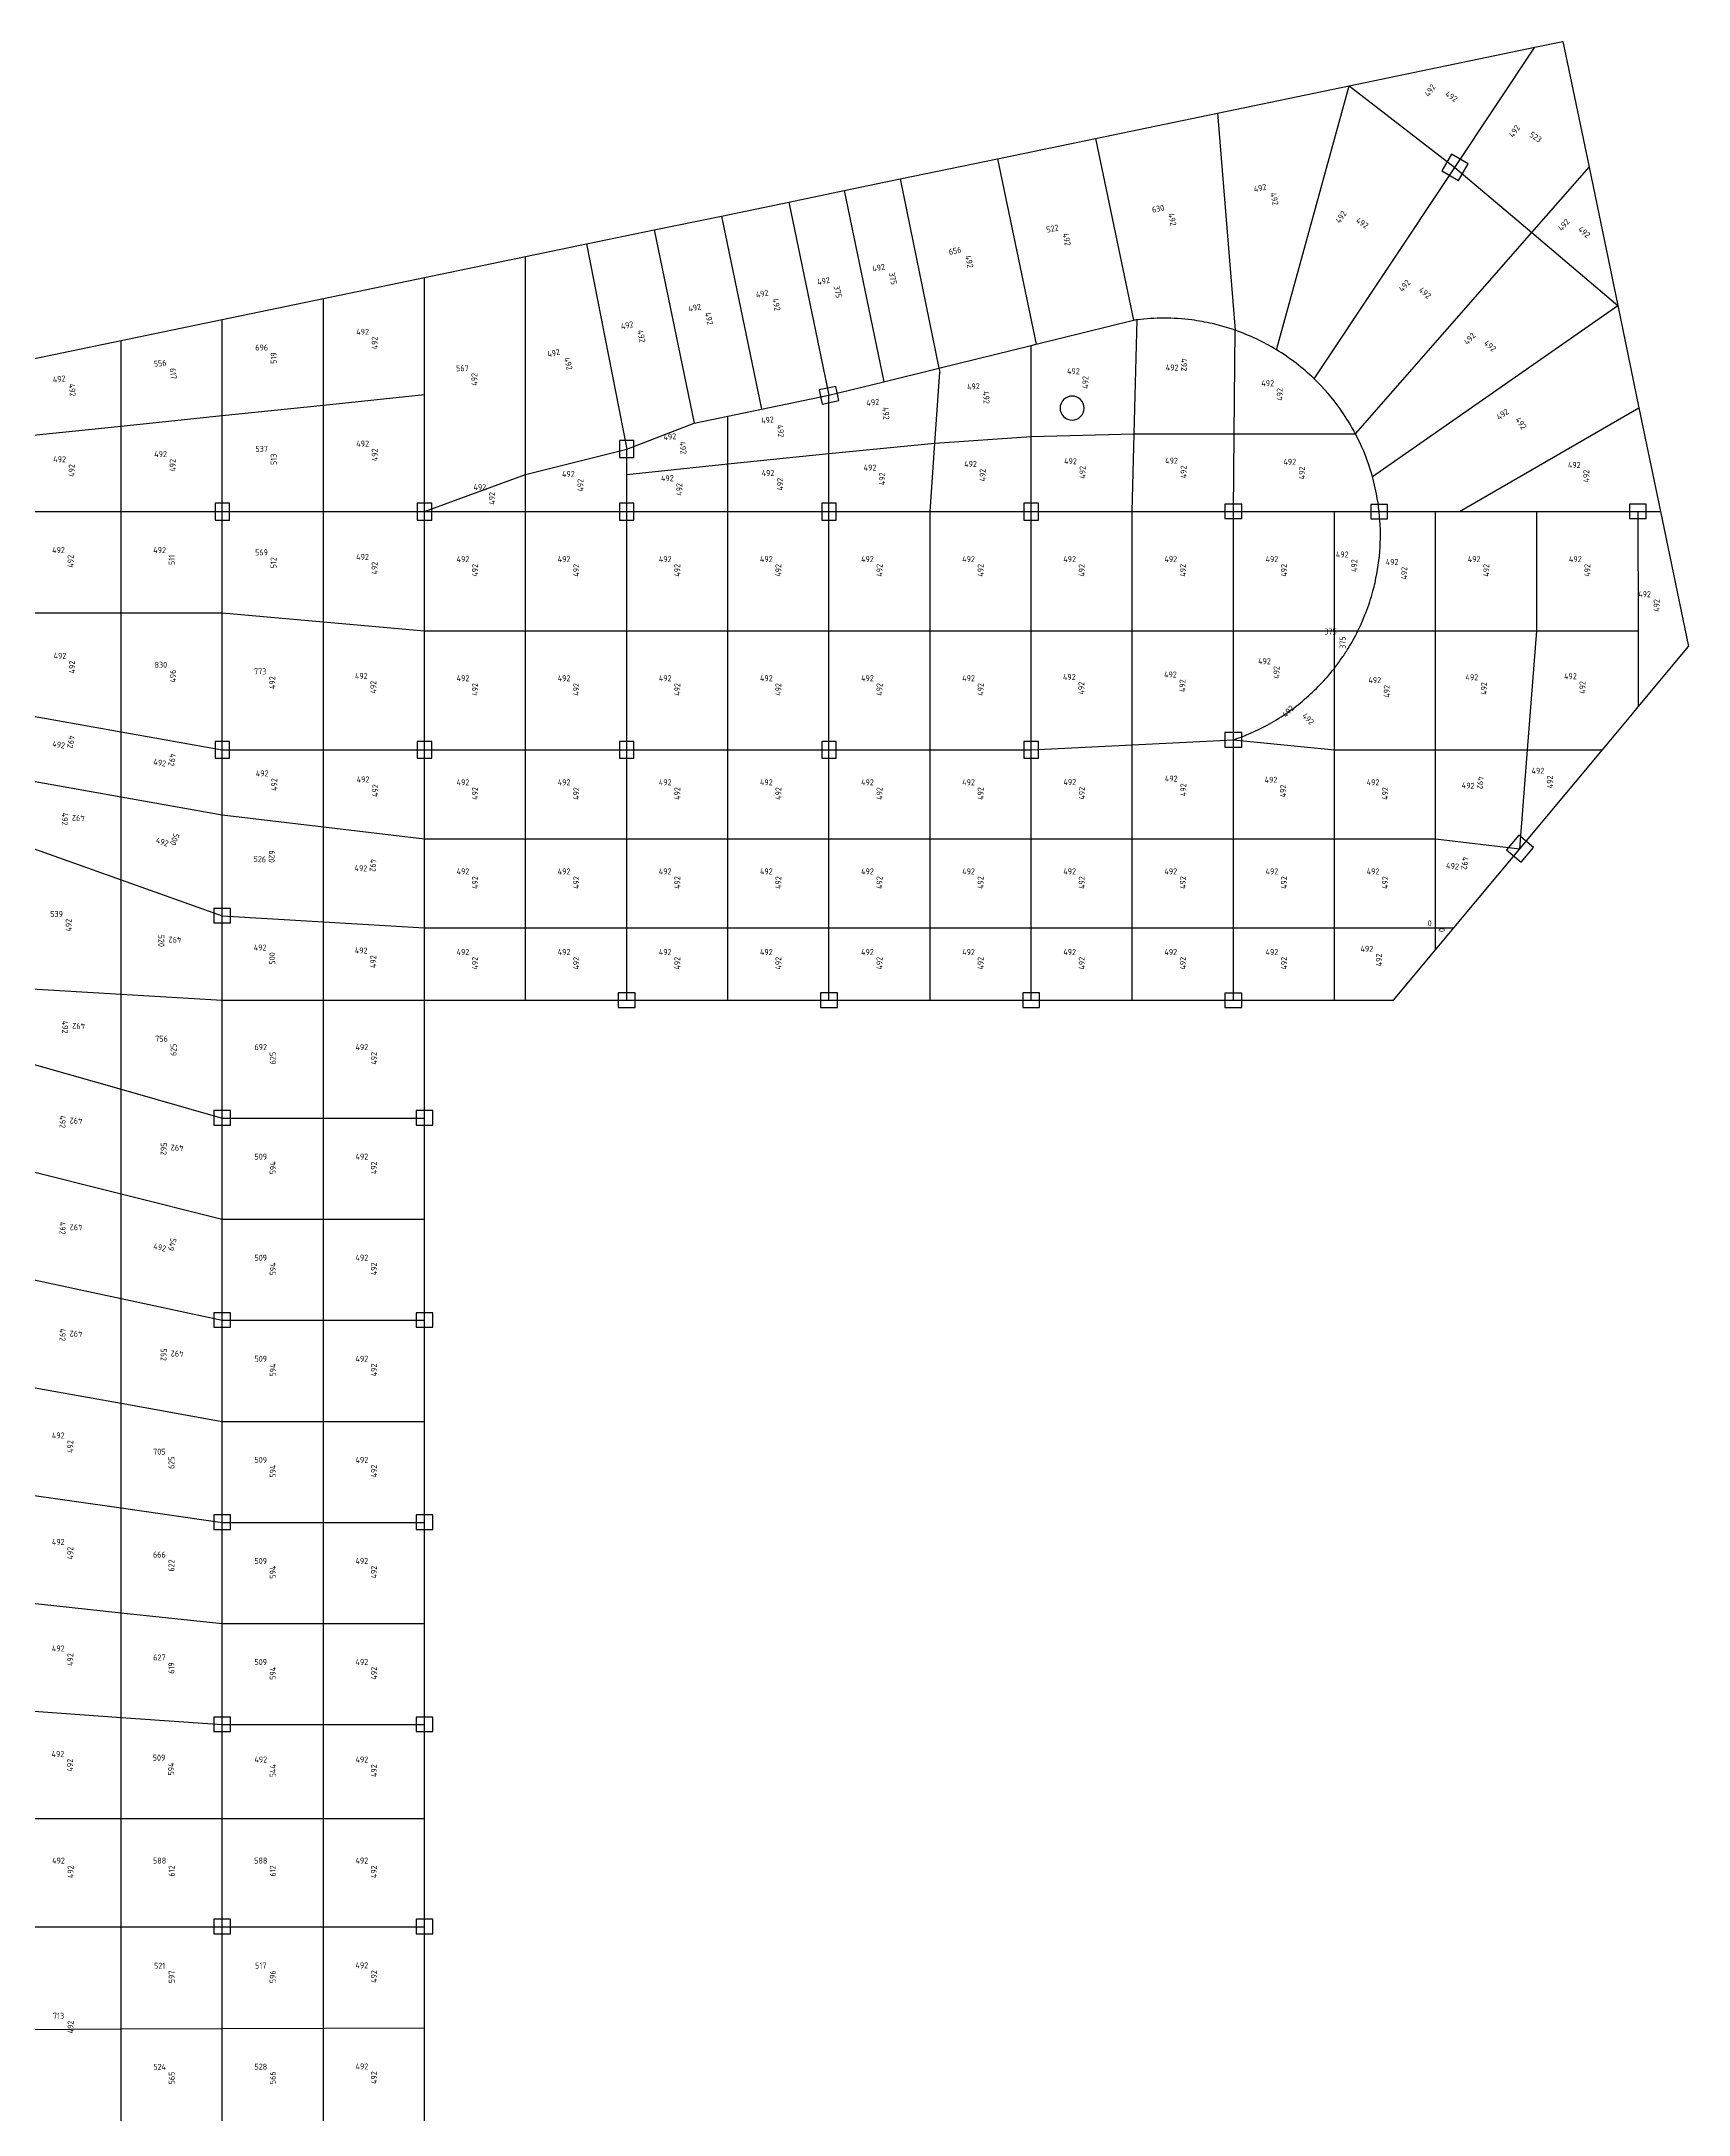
# Model space of a CAD drawing. Header units: millimetres. Extents: x -245177 to 1112891, y -1092030 to 122567.
# Drawn here: x 1044479 to 1112891, y 36431 to 122567 of the extents above; entities that cross this region are included whole.
import ezdxf
from ezdxf.enums import TextEntityAlignment as Align

# ---------------------------------------------------------------- set-up
doc = ezdxf.new("R2010")
doc.units = ezdxf.units.MM
doc.header["$MEASUREMENT"] = 0
for name, color, linetype in [('12', 2, 'Continuous'), ('dsg', 7, 'Continuous'), ('jiantu', 134, 'Continuous')]:
    doc.layers.add(name, color=color, linetype=linetype)
doc.styles.add('TrueTypeFont', font='yjkeng.shx', dxfattribs={"bigfont": 'yjkchn.shx'})

msp = doc.modelspace()

# ---------------------------------------------------------------- linework, layer by layer
at = {"layer": 'jiantu', "color": 94}
for p, q in [((1098789, 120723), (1106508, 122325)), ((1106508, 122325), (1107675, 122567)), ((1107675, 122567), (1108760, 117338)), ((1093324, 119590), (1098789, 120723)), ((1088263, 118539), (1093324, 119590)), ((1084192, 117695), (1088263, 118539)), ((1080150, 116856), (1084192, 117695)), ((1108760, 117338), (1109950, 111599)), ((1075521, 115896), (1077822, 116373)), ((1077822, 116373), (1080150, 116856)), ((1072721, 115315), (1075521, 115896)), ((1067121, 114153), (1069921, 114734)), ((1069921, 114734), (1072721, 115315)), ((1064587, 113627), (1067121, 114153)), ((1060387, 112756), (1064587, 113627)), ((1056187, 111884), (1060387, 112756)), ((1051987, 111013), (1056187, 111884)), ((1109950, 111599), (1110386, 109499)), ((1047787, 110141), (1051987, 111013)), ((1085792, 109987), (1089831, 110982)), ((1043587, 109270), (1047787, 110141)), ((1081753, 108992), (1085587, 109936)), ((1085587, 109936), (1085792, 109987)), ((1110386, 109499), (1110833, 107344)), ((1079470, 108429), (1081753, 108992)), ((1077187, 107867), (1079470, 108429)), ((1110833, 107344), (1111728, 103033)), ((1111728, 103033), (1112891, 97425)), ((1110801, 94918), (1112891, 97425)), ((1110564, 94633), (1110801, 94918)), ((1109314, 93133), (1110564, 94633)), ((1105891, 89026), (1109314, 93133)), ((1103146, 85733), (1105891, 89026)), ((1102387, 84823), (1103146, 85733)), ((1100643, 82730), (1102387, 84823)), ((1060387, 77833), (1060387, 82733)), ((1060387, 82733), (1064587, 82732)), ((1064587, 82732), (1068787, 82732)), ((1068787, 82732), (1072987, 82732)), ((1072987, 82732), (1077187, 82732)), ((1077187, 82732), (1081387, 82731)), ((1081387, 82731), (1085587, 82731)), ((1085587, 82731), (1089787, 82731)), ((1089787, 82731), (1093987, 82730)), ((1093987, 82730), (1098187, 82730)), ((1098187, 82730), (1100643, 82730)), ((1060387, 73633), (1060387, 77833)), ((1060387, 69433), (1060387, 73633)), ((1060387, 65233), (1060387, 69433)), ((1060387, 61033), (1060387, 65233)), ((1060387, 56833), (1060387, 61033)), ((1060387, 52633), (1060387, 56833)), ((1060387, 48733), (1060387, 52633)), ((1060387, 44233), (1060387, 48733)), ((1060387, 40033), (1060387, 44233)), ((1060387, 35833), (1060387, 40033))]:
    msp.add_line(p, q, dxfattribs=at)
at = {"layer": 'jiantu'}
for p, q in [((1103188, 117333), (1106508, 122325)), ((1095779, 109755), (1098789, 120723)), ((1098789, 120723), (1103188, 117333)), ((1093324, 119590), (1094065, 110566)), ((1088263, 118539), (1089831, 110982)), ((1084192, 117695), (1085792, 109987)), ((1097345, 108546), (1103188, 117333)), ((1103188, 117333), (1106382, 114625)), ((1106382, 114625), (1108760, 117338)), ((1077822, 116373), (1079470, 108429)), ((1080150, 116856), (1081753, 108992)), ((1075521, 115896), (1077187, 107867)), ((1069921, 114734), (1071587, 106705)), ((1072721, 115315), (1074387, 107286)), ((1099056, 106266), (1106382, 114625)), ((1106382, 114625), (1109950, 111599)), ((1067121, 114153), (1068787, 105633)), ((1064587, 104578), (1064587, 113627)), ((1060387, 107894), (1060387, 112756)), ((1056187, 107459), (1056187, 111884)), ((1099763, 104488), (1109950, 111599)), ((1051987, 107023), (1051987, 111013)), ((1089871, 106266), (1089994, 111004)), ((1094021, 106266), (1094065, 110566)), ((1047787, 106587), (1047787, 110141)), ((1085587, 106158), (1085587, 109936)), ((1081584, 105877), (1081788, 108821)), ((1081753, 108992), (1081788, 108821)), ((1056187, 107459), (1060387, 107894)), ((1060387, 103033), (1060387, 107894)), ((1074387, 107286), (1077187, 107867)), ((1077187, 105450), (1077187, 107867)), ((1047787, 106587), (1051987, 107023)), ((1051987, 107023), (1056187, 107459)), ((1051987, 103033), (1051987, 107023)), ((1056187, 103033), (1056187, 107459)), ((1071587, 106705), (1072987, 106995)), ((1072987, 106995), (1074387, 107286)), ((1072987, 105014), (1072987, 106995)), ((1103377, 103033), (1110833, 107344)), ((1043587, 106151), (1047787, 106587)), ((1047787, 103033), (1047787, 106587)), ((1068787, 105633), (1071587, 106705)), ((1081584, 105877), (1085587, 106158)), ((1085587, 106158), (1089871, 106266)), ((1085587, 103033), (1085587, 106158)), ((1089787, 103033), (1089871, 106266)), ((1089871, 106266), (1094021, 106266)), ((1093987, 103033), (1094021, 106266)), ((1094021, 106266), (1099056, 106266)), ((1064587, 104578), (1068787, 105633)), ((1068787, 104578), (1068787, 105633)), ((1072987, 105014), (1077187, 105450)), ((1077187, 105450), (1081584, 105877)), ((1077187, 103033), (1077187, 105450)), ((1081387, 103033), (1081584, 105877)), ((1060387, 103033), (1064587, 104578)), ((1064587, 103033), (1064587, 104578)), ((1068787, 104578), (1072987, 105014)), ((1068787, 103033), (1068787, 104578)), ((1072987, 103033), (1072987, 105014)), ((1043587, 103033), (1047787, 103033)), ((1047787, 103033), (1051987, 103033)), ((1047787, 98833), (1047787, 103033)), ((1051987, 103033), (1056187, 103033)), ((1051987, 98833), (1051987, 103033)), ((1056187, 103033), (1060387, 103033)), ((1056187, 98458), (1056187, 103033)), ((1060387, 103033), (1064587, 103033)), ((1060387, 98083), (1060387, 103033)), ((1064587, 103033), (1068787, 103033)), ((1064587, 98083), (1064587, 103033)), ((1068787, 103033), (1072987, 103033)), ((1068787, 98083), (1068787, 103033)), ((1072987, 103033), (1077187, 103033)), ((1072987, 98083), (1072987, 103033)), ((1077187, 103033), (1081387, 103033)), ((1077187, 98083), (1077187, 103033)), ((1081387, 103033), (1085587, 103033)), ((1081387, 98083), (1081387, 103033)), ((1085587, 103033), (1089787, 103033)), ((1085587, 98083), (1085587, 103033)), ((1089787, 103033), (1093987, 103033)), ((1089787, 98083), (1089787, 103033)), ((1093987, 103033), (1098187, 103033)), ((1093987, 98083), (1093987, 103033)), ((1098187, 103033), (1100042, 103033)), ((1098187, 98083), (1098187, 103033)), ((1100042, 103033), (1102387, 103033)), ((1102387, 103033), (1103377, 103033)), ((1102387, 98083), (1102387, 103033)), ((1103377, 103033), (1106587, 103033)), ((1106587, 103033), (1110787, 103033)), ((1106587, 98083), (1106587, 103033)), ((1110787, 103033), (1110796, 98083)), ((1110787, 103033), (1111728, 103033)), ((1043587, 98833), (1047787, 98833)), ((1047787, 98833), (1051987, 98833)), ((1047787, 93883), (1047787, 98833)), ((1051987, 98833), (1056187, 98458)), ((1051987, 93133), (1051987, 98833)), ((1056187, 98458), (1060387, 98083)), ((1056187, 93133), (1056187, 98458)), ((1060387, 93133), (1060387, 98083)), ((1060387, 98083), (1064587, 98083)), ((1064587, 98083), (1068787, 98083)), ((1064587, 93133), (1064587, 98083)), ((1068787, 93133), (1068787, 98083)), ((1068787, 98083), (1072987, 98083)), ((1072987, 98083), (1077187, 98083)), ((1072987, 93133), (1072987, 98083)), ((1077187, 93133), (1077187, 98083)), ((1077187, 98083), (1081387, 98083)), ((1081387, 98083), (1085587, 98083)), ((1081387, 93133), (1081387, 98083)), ((1085587, 98083), (1089787, 98083)), ((1085587, 93133), (1085587, 98083)), ((1089787, 98083), (1093987, 98083)), ((1089787, 93341), (1089787, 98083)), ((1093987, 98083), (1098187, 98083)), ((1093987, 93549), (1093987, 98083)), ((1098187, 96532), (1098187, 98083)), ((1098187, 98083), (1099162, 98083)), ((1099162, 98083), (1102387, 98083)), ((1102387, 98083), (1106587, 98083)), ((1102387, 93133), (1102387, 98083)), ((1106207, 93133), (1106587, 98083)), ((1106587, 98083), (1110796, 98083)), ((1110796, 98083), (1110801, 94918)), ((1098187, 93133), (1098187, 96532)), ((1043587, 94633), (1047787, 93883)), ((1047787, 91183), (1047787, 93883)), ((1047787, 93883), (1051987, 93133)), ((1051987, 90433), (1051987, 93133)), ((1051987, 93133), (1056187, 93133)), ((1056187, 89933), (1056187, 93133)), ((1056187, 93133), (1060387, 93133)), ((1060387, 93133), (1064587, 93133)), ((1060387, 89433), (1060387, 93133)), ((1064587, 93133), (1068787, 93133)), ((1064587, 89433), (1064587, 93133)), ((1068787, 93133), (1072987, 93133)), ((1068787, 89433), (1068787, 93133)), ((1072987, 93133), (1077187, 93133)), ((1072987, 89433), (1072987, 93133)), ((1077187, 93133), (1081387, 93133)), ((1077187, 89433), (1077187, 93133)), ((1081387, 93133), (1085587, 93133)), ((1081387, 89433), (1081387, 93133)), ((1085587, 93133), (1089787, 93341)), ((1085587, 89433), (1085587, 93133)), ((1089787, 93341), (1093987, 93549)), ((1089787, 89433), (1089787, 93341)), ((1093987, 89433), (1093987, 93549)), ((1093987, 93549), (1098187, 93133)), ((1098187, 93133), (1102387, 93133)), ((1098187, 89433), (1098187, 93133)), ((1102387, 93133), (1106207, 93133)), ((1102387, 89433), (1102387, 93133)), ((1105891, 89026), (1106207, 93133)), ((1106207, 93133), (1109314, 93133)), ((1043587, 91933), (1047787, 91183)), ((1047787, 87733), (1047787, 91183)), ((1047787, 91183), (1051987, 90433)), ((1051987, 86233), (1051987, 90433)), ((1051987, 90433), (1056187, 89933)), ((1056187, 85983), (1056187, 89933)), ((1056187, 89933), (1060387, 89433)), ((1043587, 89233), (1047787, 87733)), ((1060387, 85733), (1060387, 89433)), ((1060387, 89433), (1064587, 89433)), ((1064587, 89433), (1068787, 89433)), ((1064587, 85733), (1064587, 89433)), ((1068787, 85733), (1068787, 89433)), ((1068787, 89433), (1072987, 89433)), ((1072987, 89433), (1077187, 89433)), ((1072987, 85733), (1072987, 89433)), ((1077187, 85733), (1077187, 89433)), ((1077187, 89433), (1081387, 89433)), ((1081387, 89433), (1085587, 89433)), ((1081387, 85733), (1081387, 89433)), ((1085587, 85733), (1085587, 89433)), ((1085587, 89433), (1089787, 89433)), ((1089787, 89433), (1093987, 89433)), ((1089787, 85733), (1089787, 89433)), ((1093987, 89433), (1098187, 89433)), ((1093987, 85733), (1093987, 89433)), ((1098187, 89433), (1102387, 89433)), ((1098187, 85733), (1098187, 89433)), ((1102387, 89433), (1105891, 89026)), ((1102387, 85733), (1102387, 89433)), ((1047787, 87733), (1051987, 86233)), ((1047787, 82983), (1047787, 87733)), ((1051987, 86233), (1056187, 85983)), ((1051987, 82733), (1051987, 86233)), ((1056187, 85983), (1060387, 85733)), ((1056187, 82733), (1056187, 85983)), ((1060387, 85733), (1064587, 85733)), ((1060387, 82733), (1060387, 85733)), ((1064587, 85733), (1068787, 85733)), ((1064587, 82732), (1064587, 85733)), ((1068787, 85733), (1072987, 85733)), ((1068787, 82732), (1068787, 85733)), ((1072987, 85733), (1077187, 85733)), ((1072987, 82732), (1072987, 85733)), ((1077187, 85733), (1081387, 85733)), ((1077187, 82732), (1077187, 85733)), ((1081387, 85733), (1085587, 85733)), ((1081387, 82731), (1081387, 85733)), ((1085587, 82731), (1085587, 85733)), ((1085587, 85733), (1089787, 85733)), ((1089787, 82731), (1089787, 85733)), ((1089787, 85733), (1093987, 85733)), ((1093987, 82730), (1093987, 85733)), ((1093987, 85733), (1098187, 85733)), ((1098187, 82730), (1098187, 85733)), ((1098187, 85733), (1102387, 85733)), ((1102387, 84823), (1102387, 85733)), ((1102387, 85733), (1103146, 85733)), ((1043587, 83233), (1047787, 82983)), ((1047787, 79033), (1047787, 82983)), ((1047787, 82983), (1051987, 82733)), ((1051987, 77833), (1051987, 82733)), ((1051987, 82733), (1056187, 82733)), ((1056187, 77833), (1056187, 82733)), ((1056187, 82733), (1060387, 82733)), ((1043587, 80233), (1047787, 79033)), ((1047787, 79033), (1051987, 77833)), ((1047787, 74683), (1047787, 79033)), ((1051987, 77833), (1056187, 77833)), ((1051987, 73633), (1051987, 77833)), ((1056187, 77833), (1060387, 77833)), ((1056187, 73633), (1056187, 77833)), ((1043587, 75733), (1047787, 74683)), ((1047787, 70333), (1047787, 74683)), ((1047787, 74683), (1051987, 73633)), ((1051987, 69433), (1051987, 73633)), ((1051987, 73633), (1056187, 73633)), ((1056187, 69433), (1056187, 73633)), ((1056187, 73633), (1060387, 73633)), ((1043587, 71233), (1047787, 70333)), ((1047787, 70333), (1051987, 69433)), ((1047787, 65983), (1047787, 70333)), ((1051987, 69433), (1056187, 69433)), ((1051987, 65233), (1051987, 69433)), ((1056187, 69433), (1060387, 69433)), ((1056187, 65233), (1056187, 69433)), ((1043587, 66733), (1047787, 65983)), ((1047787, 61633), (1047787, 65983)), ((1047787, 65983), (1051987, 65233)), ((1051987, 61033), (1051987, 65233)), ((1051987, 65233), (1056187, 65233)), ((1056187, 61033), (1056187, 65233)), ((1056187, 65233), (1060387, 65233)), ((1043587, 62233), (1047787, 61633)), ((1047787, 61633), (1051987, 61033)), ((1047787, 57283), (1047787, 61633)), ((1051987, 61033), (1056187, 61033)), ((1051987, 56833), (1051987, 61033)), ((1056187, 61033), (1060387, 61033)), ((1056187, 56833), (1056187, 61033)), ((1043587, 57733), (1047787, 57283)), ((1047787, 52933), (1047787, 57283)), ((1047787, 57283), (1051987, 56833)), ((1051987, 52633), (1051987, 56833)), ((1051987, 56833), (1056187, 56833)), ((1056187, 52633), (1056187, 56833)), ((1056187, 56833), (1060387, 56833)), ((1043587, 53233), (1047787, 52933)), ((1047787, 52933), (1051987, 52633)), ((1047787, 48733), (1047787, 52933)), ((1051987, 52633), (1056187, 52633)), ((1051987, 48733), (1051987, 52633)), ((1056187, 52633), (1060387, 52633)), ((1056187, 48733), (1056187, 52633)), ((1043587, 48733), (1047787, 48733)), ((1047787, 44233), (1047787, 48733)), ((1047787, 48733), (1051987, 48733)), ((1051987, 44233), (1051987, 48733)), ((1051987, 48733), (1056187, 48733)), ((1056187, 44233), (1056187, 48733)), ((1056187, 48733), (1060387, 48733)), ((1043587, 44233), (1047787, 44233)), ((1047787, 44233), (1051987, 44233)), ((1047787, 39986), (1047787, 44233)), ((1051987, 44233), (1056187, 44233)), ((1051987, 40001), (1051987, 44233)), ((1056187, 44233), (1060387, 44233)), ((1056187, 40017), (1056187, 44233)), ((1043598, 39970), (1047787, 39986)), ((1047787, 39986), (1051987, 40001)), ((1047787, 35833), (1047787, 39986)), ((1051987, 40001), (1056187, 40017)), ((1051987, 35833), (1051987, 40001)), ((1056187, 40017), (1060387, 40033)), ((1056187, 35833), (1056187, 40017))]:
    msp.add_line(p, q, dxfattribs=at)
at = {"layer": 'jiantu', "color": 54}
for points in [[(1103042, 117879), (1102642, 117186), (1103334, 116786), (1103734, 117479)], [(1077467, 108233), (1076783, 108087), (1076907, 107500), (1077592, 107646)], [(1069087, 105983), (1068487, 105983), (1068487, 105283), (1069087, 105283)], [(1052287, 103383), (1051687, 103383), (1051687, 102683), (1052287, 102683)], [(1060687, 103383), (1060087, 103383), (1060087, 102683), (1060687, 102683)], [(1069087, 103383), (1068487, 103383), (1068487, 102683), (1069087, 102683)], [(1077487, 103383), (1076887, 103383), (1076887, 102683), (1077487, 102683)], [(1085887, 103383), (1085287, 103383), (1085287, 102683), (1085887, 102683)], [(1094337, 103348), (1093637, 103348), (1093637, 102748), (1094337, 102748)], [(1100392, 103333), (1099692, 103333), (1099692, 102733), (1100392, 102733)], [(1111137, 103348), (1110437, 103348), (1110437, 102748), (1111137, 102748)], [(1052287, 93483), (1051687, 93483), (1051687, 92783), (1052287, 92783)], [(1060687, 93483), (1060087, 93483), (1060087, 92783), (1060687, 92783)], [(1069087, 93483), (1068487, 93483), (1068487, 92783), (1069087, 92783)], [(1077487, 93483), (1076887, 93483), (1076887, 92783), (1077487, 92783)], [(1085887, 93483), (1085287, 93483), (1085287, 92783), (1085887, 92783)], [(1094337, 93849), (1093637, 93849), (1093637, 93249), (1094337, 93249)], [(1105842, 89590), (1105327, 88977), (1105940, 88463), (1106455, 89076)], [(1052332, 86548), (1051632, 86548), (1051632, 85948), (1052332, 85948)], [(1069137, 83032), (1068437, 83032), (1068437, 82432), (1069137, 82432)], [(1077537, 83032), (1076837, 83032), (1076837, 82432), (1077537, 82432)], [(1085937, 83031), (1085237, 83031), (1085237, 82431), (1085937, 82431)], [(1094337, 83030), (1093637, 83030), (1093637, 82430), (1094337, 82430)], [(1052332, 78143), (1051632, 78143), (1051632, 77543), (1052332, 77543)], [(1060737, 78143), (1060037, 78143), (1060037, 77543), (1060737, 77543)], [(1052332, 69743), (1051632, 69743), (1051632, 69143), (1052332, 69143)], [(1060737, 69743), (1060037, 69743), (1060037, 69143), (1060737, 69143)], [(1052332, 61343), (1051632, 61343), (1051632, 60743), (1052332, 60743)], [(1060737, 61343), (1060037, 61343), (1060037, 60743), (1060737, 60743)], [(1052332, 52943), (1051632, 52943), (1051632, 52343), (1052332, 52343)], [(1060737, 52943), (1060037, 52943), (1060037, 52343), (1060737, 52343)], [(1052332, 44543), (1051632, 44543), (1051632, 43943), (1052332, 43943)], [(1060737, 44543), (1060037, 44543), (1060037, 43943), (1060737, 43943)]]:
    msp.add_lwpolyline(points, close=True, dxfattribs=at)
msp.add_lwpolyline([(1087787, 107333, 1), (1086787, 107333, 1)], format="xyb", close=True, dxfattribs=at)
at = {"layer": 'jiantu', "color": 94}
for start, end in [(97.0145, 98.06508), (90, 97.0145), (82.53391, 90), (77.07263, 82.53391), (76.39107, 77.07263), (71.24326, 76.39107), (70.72148, 71.24326), (58.62505, 70.72148), (46.00685, 58.62505), (35.51278, 46.00685), (29.07658, 35.51278), (27.78549, 29.07658), (25.01872, 27.78549), (15.57759, 25.01872), (6.13645, 15.57759), (347.22059, 6.13645), (344.9236, 347.22059), (338.91393, 344.9236), (333.69795, 335.17939), (335.17939, 338.91393), (325.43517, 328.32963), (328.32963, 333.69795), (321.16449, 322.01925), (322.01925, 325.43517), (309.85527, 321.16449), (298.54604, 309.85527), (288.75674, 298.54604)]:
    msp.add_arc((1091093, 102071), 9000, start, end, dxfattribs=at)
at = {"layer": 'jiantu'}
for start, end in [(333.69795, 335.17939), (335.17939, 338.91393)]:
    msp.add_arc((1091093, 102071), 9000, start, end, dxfattribs=at)

# ---------------------------------------------------------------- texts
at = {"layer": '12', "color": 2, "linetype": 'Continuous', "style": 'TrueTypeFont'}
for s, rotation, p in [('492', 56.37581, (1102323, 120419)), ('492', 56.37581, (1105827, 118728)), ('492', 11.722, (1095135, 116283)), ('492', 56.37581, (1098621, 115162)), ('522', 11.722, (1086512, 114597)), ('492', 48.76523, (1107860, 114813)), ('492', 11.722, (1079294, 112968)), ('492', 11.722, (1074453, 111889)), ('492', 11.722, (1077004, 112418)), ('492', 48.76523, (1101245, 112287)), ('492', 11.722, (1071653, 111308)), ('492', 11.722, (1068845, 110577)), ('492', 48.76523, (1103950, 110086)), ('492', 14.09595, (1065800, 109430)), ('492', 5.92298, (1045233, 108344)), ('492', 359.41067, (1091441, 108818)), ('492', 5.55246, (1079031, 107373)), ('492', 4.00574, (1083203, 108036)), ('492', 5.92298, (1074656, 106641)), ('492', 34.91643, (1105283, 106915)), ('492', 5.92298, (1070602, 105943)), ('492', 45.51019, (1096405, 94597)), ('492', 349.87532, (1045158, 93153)), ('492', 349.87532, (1049358, 92403)), ('492', 355.60293, (1103723, 91450)), ('492', 270, (1045250, 90256)), ('492', 340.34617, (1049428, 89124)), ('492', 356.59355, (1057735, 88017)), ('492', 353.37645, (1103067, 88109)), ('520', 270, (1049258, 85200)), ('492', 270, (1045260, 81612)), ('492', 270, (1045153, 77682)), ('492', 270, (1045153, 73256)), ('492', 345.96375, (1049346, 72269)), ('492', 270, (1045153, 68831))]:
    msp.add_text(s, height=250, rotation=rotation, dxfattribs=at).set_placement(p, align=Align.BOTTOM_CENTER)
for s, rotation, p in [('492', -33.62419, (1102823, 120427)), ('523', -33.62419, (1106327, 118737)), ('492', -78.278, (1095635, 116284)), ('492', -78.278, (1087012, 114599)), ('492', -78.278, (1091397, 115426)), ('492', -33.62419, (1099120, 115171)), ('492', -41.23477, (1108360, 114821)), ('375', -78.278, (1079794, 112970)), ('492', -78.278, (1082965, 113677)), ('375', -78.278, (1077504, 112420)), ('492', -41.23477, (1101745, 112295)), ('492', -78.278, (1072153, 111310)), ('492', -78.278, (1074953, 111891)), ('492', -78.278, (1069345, 110579)), ('492', -75.90405, (1066300, 109432)), ('492', -41.23477, (1104450, 110093)), ('492', -84.07702, (1045733, 108344)), ('492', -85.99426, (1083703, 108037)), ('492', -84.44754, (1079531, 107374)), ('492', -55.08358, (1105783, 106920)), ('492', -84.07702, (1075156, 106642)), ('492', -84.07702, (1071102, 105944)), ('492', -44.48981, (1096905, 94604))]:
    msp.add_text(s, height=250, rotation=rotation, dxfattribs=at).set_placement(p, align=Align.MIDDLE_LEFT)
for s, p in [('492', (1057820, 110303)), ('492', (1087342, 108666)), ('492', (1095412, 108167)), ('492', (1057820, 105656)), ('492', (1045233, 105004)), ('492', (1049428, 105221)), ('492', (1083069, 104814)), ('492', (1087220, 104928)), ('492', (1091417, 104947)), ('492', (1096330, 104902)), ('492', (1108146, 104770)), ('492', (1066366, 104392)), ('492', (1070474, 104219)), ('492', (1074657, 104436)), ('492', (1078894, 104660)), ('492', (1062687, 103848)), ('492', (1045187, 101233)), ('492', (1049387, 101233)), ('492', (1057815, 100951)), ('492', (1061987, 100858)), ('492', (1066187, 100858)), ('492', (1070387, 100858)), ('492', (1074587, 100858)), ('492', (1078787, 100858)), ('492', (1082987, 100858)), ('492', (1087187, 100858)), ('492', (1091387, 100858)), ('492', (1095587, 100858)), ('492', (1098509, 101052)), ('492', (1100580, 100738)), ('492', (1103987, 100858)), ('492', (1108190, 100857)), ('492', (1111066, 99399)), ('375', (1098022, 97848)), ('492', (1045245, 96840)), ('492', (1095279, 96614)), ('492', (1057762, 96003)), ('492', (1061987, 95908)), ('492', (1066187, 95908)), ('492', (1070387, 95908)), ('492', (1074587, 95908)), ('492', (1078787, 95908)), ('492', (1082987, 95908)), ('492', (1087172, 95960)), ('492', (1091372, 96064)), ('492', (1099858, 95830)), ('492', (1103894, 95947)), ('492', (1107986, 95991)), ('492', (1053647, 91955)), ('492', (1106637, 92064)), ('492', (1057838, 91705)), ('492', (1061987, 91583)), ('492', (1066187, 91583)), ('492', (1070387, 91583)), ('492', (1074587, 91583)), ('492', (1078787, 91583)), ('492', (1082987, 91583)), ('492', (1087192, 91594)), ('492', (1091406, 91740)), ('492', (1095550, 91689)), ('492', (1099787, 91583)), ('492', (1061987, 87883)), ('492', (1066187, 87883)), ('492', (1070387, 87883)), ('492', (1074587, 87883)), ('492', (1078787, 87883)), ('492', (1082987, 87883)), ('492', (1087187, 87883)), ('492', (1091387, 87883)), ('492', (1095587, 87883)), ('492', (1099787, 87883)), ('0', (1102140, 85730)), ('492', (1053561, 84721)), ('492', (1057759, 84596)), ('492', (1061987, 84533)), ('492', (1066187, 84533)), ('492', (1070387, 84532)), ('492', (1074587, 84532)), ('492', (1078787, 84532)), ('492', (1082987, 84532)), ('492', (1087187, 84532)), ('492', (1091387, 84532)), ('492', (1095587, 84532)), ('492', (1099531, 84668)), ('492', (1057787, 80583)), ('509', (1053587, 76033)), ('492', (1057787, 76033)), ('509', (1053587, 71833)), ('492', (1057787, 71833)), ('509', (1053587, 67633)), ('492', (1057787, 67633)), ('492', (1045176, 64448)), ('509', (1053587, 63433)), ('492', (1057787, 63433)), ('492', (1045176, 60022)), ('509', (1053587, 59233)), ('492', (1057787, 59233)), ('492', (1045176, 55597)), ('509', (1053587, 55033)), ('492', (1057787, 55033)), ('492', (1045163, 51209)), ('509', (1049361, 51059)), ('492', (1053587, 50983)), ('492', (1057787, 50983)), ('492', (1045187, 46783)), ('492', (1057787, 46783)), ('521', (1049386, 42413)), ('517', (1053586, 42421)), ('492', (1057786, 42429)), ('492', (1057789, 38229))]:
    msp.add_text(s, height=250, dxfattribs=at).set_placement(p, align=Align.BOTTOM_CENTER)
for s, rotation, p in [('492', 90, (1058320, 110303)), ('519', 90, (1054124, 109650)), ('492', 90, (1062462, 108791)), ('492', 90, (1087842, 108666)), ('492', 269.41069, (1091938, 108873)), ('492', 90, (1095912, 108167)), ('492', 90, (1049928, 105221)), ('513', 90, (1054124, 105439)), ('492', 90, (1058320, 105656)), ('492', 90, (1045733, 105004)), ('492', 90, (1066866, 104392)), ('492', 90, (1075157, 104436)), ('492', 90, (1079394, 104660)), ('492', 90, (1083569, 104814)), ('492', 90, (1087720, 104928)), ('492', 90, (1091917, 104947)), ('492', 90, (1096830, 104902)), ('492', 90, (1108646, 104770)), ('492', 90, (1063187, 103848)), ('492', 90, (1070974, 104219)), ('492', 90, (1045687, 101233)), ('511', 90, (1049887, 101233)), ('512', 90, (1054117, 101138)), ('492', 90, (1058315, 100951)), ('492', 90, (1062487, 100858)), ('492', 90, (1066687, 100858)), ('492', 90, (1070887, 100858)), ('492', 90, (1075087, 100858)), ('492', 90, (1079287, 100858)), ('492', 90, (1083487, 100858)), ('492', 90, (1087687, 100858)), ('492', 90, (1091887, 100858)), ('492', 90, (1096087, 100858)), ('492', 90, (1099009, 101052)), ('492', 90, (1104487, 100858)), ('492', 90, (1108690, 100857)), ('492', 90, (1101080, 100738)), ('492', 90, (1111566, 99399)), ('375', 90, (1098522, 97848)), ('492', 90, (1045745, 96840)), ('492', 90, (1095779, 96614)), ('496', 90, (1049937, 96466)), ('492', 90, (1054064, 96190)), ('492', 90, (1058262, 96003)), ('492', 90, (1062487, 95908)), ('492', 90, (1066687, 95908)), ('492', 90, (1070887, 95908)), ('492', 90, (1075087, 95908)), ('492', 90, (1079287, 95908)), ('492', 90, (1083487, 95908)), ('492', 90, (1087672, 95960)), ('492', 90, (1091872, 96064)), ('492', 90, (1100358, 95830)), ('492', 90, (1104394, 95947)), ('492', 90, (1108486, 95991)), ('492', 259.87534, (1045656, 93206)), ('492', 259.87534, (1049856, 92456)), ('492', 90, (1054147, 91955)), ('492', 90, (1058338, 91705)), ('492', 90, (1062487, 91583)), ('492', 90, (1066687, 91583)), ('492', 90, (1070887, 91583)), ('492', 90, (1075087, 91583)), ('492', 90, (1079287, 91583)), ('492', 90, (1083487, 91583)), ('492', 90, (1087692, 91594)), ('492', 90, (1091906, 91740)), ('492', 90, (1096050, 91689)), ('492', 90, (1100287, 91583)), ('492', 265.60294, (1104220, 91504)), ('492', 90, (1107137, 92064)), ('492', 180.00001, (1045748, 90297)), ('500', 250.34619, (1049925, 89176)), ('492', 266.59357, (1058232, 88071)), ('492', 90, (1062487, 87883)), ('492', 90, (1066687, 87883)), ('492', 90, (1070887, 87883)), ('492', 90, (1075087, 87883)), ('492', 90, (1079287, 87883)), ('492', 90, (1083487, 87883)), ('492', 90, (1087687, 87883)), ('492', 90, (1091887, 87883)), ('492', 90, (1096087, 87883)), ('492', 90, (1100287, 87883)), ('492', 263.37644, (1103564, 88163)), ('492', 90, (1045606, 86112)), ('492', 180.00001, (1049757, 85241)), ('0', 90, (1102640, 85730)), ('500', 90, (1054061, 84721)), ('492', 90, (1058259, 84596)), ('492', 90, (1062487, 84533)), ('492', 90, (1066687, 84533)), ('492', 90, (1070887, 84532)), ('492', 90, (1075087, 84532)), ('492', 90, (1079287, 84532)), ('492', 90, (1083487, 84532)), ('492', 90, (1087687, 84532)), ('492', 90, (1091887, 84532)), ('492', 90, (1096087, 84532)), ('492', 90, (1100031, 84668)), ('492', 180.00001, (1045758, 81653)), ('492', 90, (1058287, 80583)), ('492', 180.00001, (1045651, 77723)), ('492', 180.00001, (1049850, 76598)), ('492', 90, (1058287, 76033)), ('492', 180.00001, (1045651, 73297)), ('492', 90, (1058287, 71833)), ('492', 180.00001, (1045651, 68872)), ('492', 180.00001, (1049850, 68047)), ('492', 90, (1058287, 67633)), ('492', 90, (1045676, 64448)), ('492', 90, (1058287, 63433)), ('492', 90, (1045676, 60022)), ('492', 90, (1058287, 59233)), ('492', 90, (1045676, 55597)), ('492', 90, (1058287, 55033)), ('492', 90, (1045663, 51209)), ('492', 90, (1058287, 50983)), ('492', 90, (1045687, 46783)), ('492', 90, (1058287, 46783)), ('492', 90, (1058286, 42429)), ('492', 90, (1045687, 40333)), ('492', 90, (1058289, 38229))]:
    msp.add_text(s, height=250, rotation=rotation, dxfattribs=at).set_placement(p, align=Align.MIDDLE_RIGHT)
at = {"layer": 'dsg', "color": 1, "linetype": 'Continuous', "style": 'TrueTypeFont'}
for s, rotation, p in [('630', 11.722, (1090897, 115424)), ('656', 11.722, (1082465, 113675)), ('556', 5.92298, (1049427, 108996)), ('526', 356.59355, (1053536, 88392)), ('562', 270, (1049352, 76557)), ('562', 270, (1049352, 68006))]:
    msp.add_text(s, height=250, rotation=rotation, dxfattribs=at).set_placement(p, align=Align.BOTTOM_CENTER)
for s, p in [('696', (1053624, 109650)), ('567', (1061962, 108791)), ('537', (1053624, 105439)), ('569', (1053617, 101138)), ('539', (1045106, 86112)), ('692', (1053587, 80583)), ('705', (1049375, 63773)), ('666', (1049375, 59497)), ('627', (1049375, 55222)), ('588', (1049387, 46783)), ('588', (1053587, 46783)), ('713', (1045187, 40333)), ('524', (1049389, 38213)), ('528', (1053589, 38221))]:
    msp.add_text(s, height=250, dxfattribs=at).set_placement(p, align=Align.BOTTOM_CENTER)
msp.add_text('617', height=250, rotation=275.92298, dxfattribs=at).set_placement((1049927, 108997), align=Align.MIDDLE_LEFT)
at = {"layer": 'dsg', "color": 6, "linetype": 'Continuous', "style": 'TrueTypeFont'}
for s, p in [('830', (1049437, 96466)), ('773', (1053564, 96190)), ('756', (1049463, 80932))]:
    msp.add_text(s, height=250, dxfattribs=at).set_placement(p, align=Align.BOTTOM_CENTER)
at = {"layer": 'dsg', "color": 1, "linetype": 'Continuous', "style": 'TrueTypeFont'}
for s, rotation, p in [('620', 266.59357, (1054033, 88446)), ('625', 90, (1049963, 80932)), ('625', 90, (1054087, 80583)), ('594', 90, (1054087, 76033)), ('549', 255.96374, (1049844, 72322)), ('594', 90, (1054087, 71833)), ('594', 90, (1054087, 67633)), ('625', 90, (1049875, 63773)), ('594', 90, (1054087, 63433)), ('622', 90, (1049875, 59497)), ('594', 90, (1054087, 59233)), ('619', 90, (1049875, 55222)), ('594', 90, (1054087, 55033)), ('594', 90, (1049861, 51059)), ('544', 90, (1054087, 50983)), ('612', 90, (1049887, 46783)), ('612', 90, (1054087, 46783)), ('597', 90, (1049886, 42413)), ('596', 90, (1054086, 42421)), ('565', 90, (1049889, 38213)), ('566', 90, (1054089, 38221))]:
    msp.add_text(s, height=250, rotation=rotation, dxfattribs=at).set_placement(p, align=Align.MIDDLE_RIGHT)

doc.saveas('drawing.dxf')
